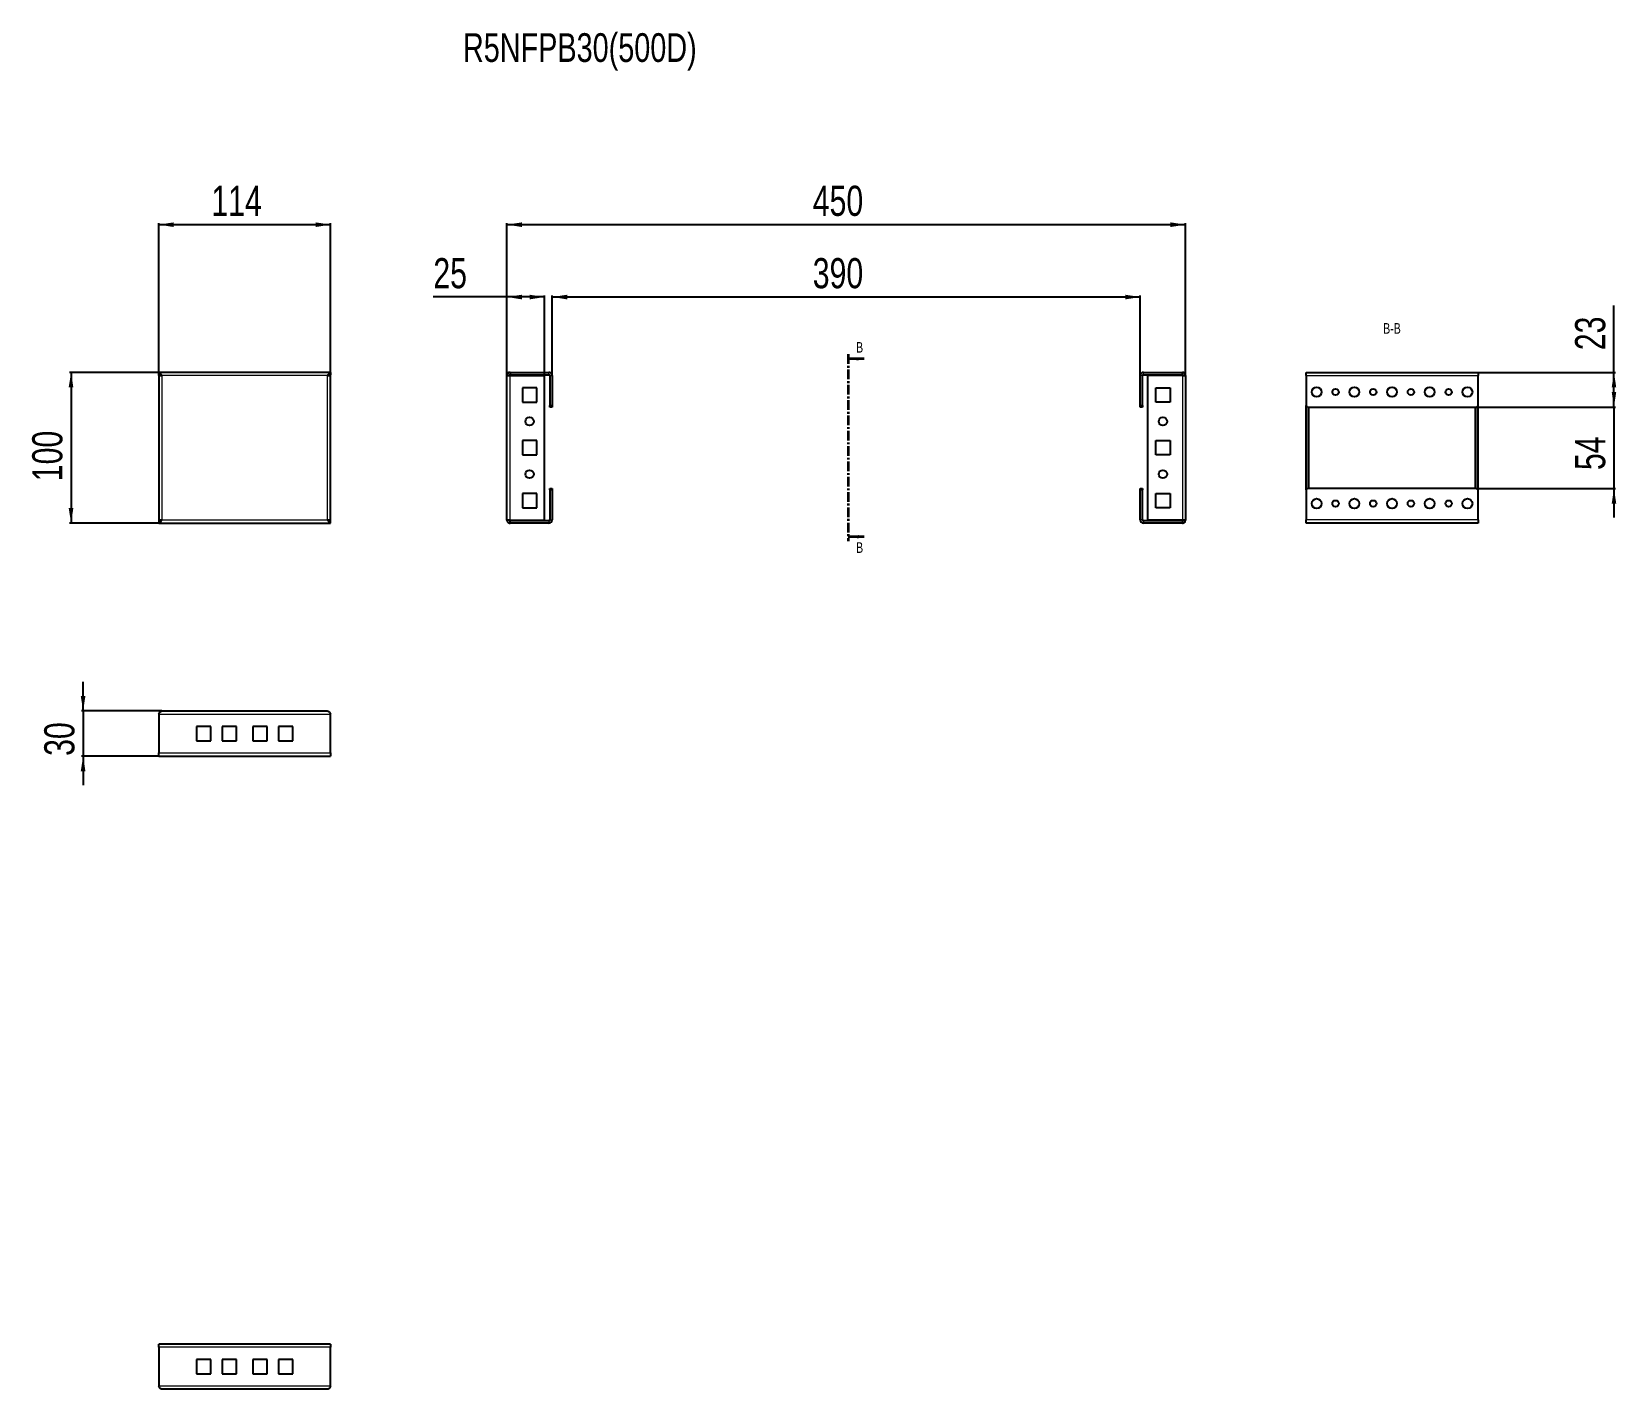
# Model space of a CAD drawing. Header units: millimetres. Extents: x 36 to 1087, y -342 to 559.
import ezdxf

# ---------------------------------------------------------------- set-up
doc = ezdxf.new("R2010")
doc.units = ezdxf.units.MM
doc.linetypes.add('CENTER', pattern=[10.16, 6.35, -1.27, 1.27, -1.27])
doc.layers.add('FORMAT', color=7, linetype='Continuous')
doc.styles.add('SLDTEXTSTYLE0', font='TXT', dxfattribs={"width": 0.75})
doc.dimstyles.new('SLDDIMSTYLE0', dxfattribs={"dimtxt": 20, "dimasz": 10, "dimexe": 0, "dimexo": 0.0625, "dimgap": 5, "dimtad": 2, "dimdec": 1, "dimrnd": 1e-09, "dimzin": 12, "dimdsep": 46, "dimtxsty": 'SLDTEXTSTYLE0', "dimsah": 1, "dimcen": 0.09, "dimadec": 0, "dimazin": 3, "dimtfac": 1, "dimtofl": 0, "dimtmove": 0, "dimatfit": 3, "dimfxl": 0, "dimfrac": 2, "dimtolj": 1, "dimtzin": 12, "dimarcsym": 0})
doc.dimstyles.new('SLDDIMSTYLE1', dxfattribs={"dimtxt": 20, "dimasz": 10, "dimexe": 0, "dimexo": 0.0625, "dimgap": 5, "dimtad": 2, "dimdec": 1, "dimrnd": 1e-09, "dimzin": 12, "dimdsep": 46, "dimtxsty": 'SLDTEXTSTYLE0', "dimsah": 1, "dimcen": 0.09, "dimadec": 0, "dimazin": 3, "dimtfac": 1, "dimtmove": 0, "dimatfit": 0, "dimfxl": 0, "dimfrac": 2, "dimtolj": 1, "dimtzin": 12, "dimarcsym": 0})

# ---------------------------------------------------------------- blocks, each defined once
blk = doc.blocks.new('_D')
at = {"layer": 'FORMAT'}
for p, q in [((120.2, 330.6), (120.2, 431.6)), ((234.2, 330.6), (234.2, 431.6)), ((120.2, 430.6), (234.2, 430.6))]:
    blk.add_line(p, q, dxfattribs=at)
for points in [[(120.2, 430.6), (130.2, 429), (130.2, 432.1)], [(234.2, 430.6), (224.2, 432.1), (224.2, 429)]]:
    blk.add_solid(points, dxfattribs=at)
at = {"layer": 'FORMAT', "insert": (155.1, 456.4), "char_height": 20, "attachment_point": 1, "style": 'SLDTEXTSTYLE0'}
blk.add_mtext('114', dxfattribs=at)
blk = doc.blocks.new('_D_1')
at = {"layer": 'FORMAT'}
for p, q in [((120.2, 332.6), (61.1, 332.6)), ((62.1, 332.6), (62.1, 232.6)), ((120.2, 232.6), (61.1, 232.6))]:
    blk.add_line(p, q, dxfattribs=at)
for points in [[(62.1, 332.6), (60.5, 322.6), (63.6, 322.6)], [(62.1, 232.6), (63.6, 242.6), (60.5, 242.6)]]:
    blk.add_solid(points, dxfattribs=at)
at = {"layer": 'FORMAT', "insert": (36.3, 260.4), "char_height": 20, "attachment_point": 1, "rotation": 90, "style": 'SLDTEXTSTYLE0'}
blk.add_mtext('100', dxfattribs=at)
blk = doc.blocks.new('_D_2')
at = {"layer": 'FORMAT'}
for p, q in [((351.1, 330.5), (351.1, 431.6)), ((801.1, 330.5), (801.1, 431.6)), ((351.1, 430.6), (801.1, 430.6))]:
    blk.add_line(p, q, dxfattribs=at)
for points in [[(351.1, 430.6), (361.1, 429), (361.1, 432.1)], [(801.1, 430.6), (791.1, 432.1), (791.1, 429)]]:
    blk.add_solid(points, dxfattribs=at)
at = {"layer": 'FORMAT', "insert": (553.9, 456.4), "char_height": 20, "attachment_point": 1, "style": 'SLDTEXTSTYLE0'}
blk.add_mtext('450', dxfattribs=at)
blk = doc.blocks.new('_D_3')
at = {"layer": 'FORMAT'}
for p, q in [((381.1, 330.5), (381.1, 383.6)), ((381.1, 382.6), (771.1, 382.6)), ((771.1, 330.5), (771.1, 383.6))]:
    blk.add_line(p, q, dxfattribs=at)
for points in [[(381.1, 382.6), (391.1, 381), (391.1, 384.1)], [(771.1, 382.6), (761.1, 384.1), (761.1, 381)]]:
    blk.add_solid(points, dxfattribs=at)
at = {"layer": 'FORMAT', "insert": (553.9, 408.4), "char_height": 20, "attachment_point": 1, "style": 'SLDTEXTSTYLE0'}
blk.add_mtext('390', dxfattribs=at)
blk = doc.blocks.new('_D_4')
at = {"layer": 'FORMAT'}
for p, q in [((351.1, 382.6), (302.3, 382.6)), ((351.1, 330.5), (351.1, 383.6)), ((376.1, 382.6), (351.1, 382.6)), ((376.1, 330.6), (376.1, 383.6))]:
    blk.add_line(p, q, dxfattribs=at)
for points in [[(351.1, 382.6), (361.1, 381), (361.1, 384.1)], [(376.1, 382.6), (366.1, 384.1), (366.1, 381)]]:
    blk.add_solid(points, dxfattribs=at)
at = {"layer": 'FORMAT', "insert": (302.3, 408.4), "char_height": 20, "attachment_point": 1, "style": 'SLDTEXTSTYLE0'}
blk.add_mtext('25', dxfattribs=at)
blk = doc.blocks.new('_D_5')
at = {"layer": 'FORMAT'}
for p, q in [((70.1, 108), (70.1, 127.3)), ((122.3, 108), (69.1, 108)), ((70.1, 108), (70.1, 78)), ((120.2, 78), (69.1, 78)), ((70.1, 78), (70.1, 58.8))]:
    blk.add_line(p, q, dxfattribs=at)
for points in [[(70.1, 108), (71.6, 118), (68.5, 118)], [(70.1, 78), (68.5, 68), (71.6, 68)]]:
    blk.add_solid(points, dxfattribs=at)
at = {"layer": 'FORMAT', "insert": (44.3, 78.2), "char_height": 20, "attachment_point": 1, "rotation": 90, "style": 'SLDTEXTSTYLE0'}
blk.add_mtext('30', dxfattribs=at)
blk = doc.blocks.new('_D_6')
at = {"layer": 'FORMAT'}
for p, q in [((1085.2, 309.6), (1085.2, 328.8)), ((994, 309.6), (1086.2, 309.6)), ((1085.2, 309.6), (1085.2, 255.6)), ((994, 255.6), (1086.2, 255.6)), ((1085.2, 255.6), (1085.2, 236.3))]:
    blk.add_line(p, q, dxfattribs=at)
for points in [[(1085.2, 309.6), (1086.7, 319.6), (1083.7, 319.6)], [(1085.2, 255.6), (1083.7, 245.6), (1086.7, 245.6)]]:
    blk.add_solid(points, dxfattribs=at)
at = {"layer": 'FORMAT', "insert": (1059.4, 267.8), "char_height": 20, "attachment_point": 1, "rotation": 90, "style": 'SLDTEXTSTYLE0'}
blk.add_mtext('54', dxfattribs=at)
blk = doc.blocks.new('_D_7')
at = {"layer": 'FORMAT'}
for p, q in [((1085.2, 332.6), (1085.2, 376.9)), ((995, 332.6), (1086.2, 332.6)), ((1085.2, 309.6), (1085.2, 332.6)), ((994, 309.6), (1086.2, 309.6))]:
    blk.add_line(p, q, dxfattribs=at)
for points in [[(1085.2, 332.6), (1083.7, 322.6), (1086.7, 322.6)], [(1085.2, 309.6), (1086.7, 319.6), (1083.7, 319.6)]]:
    blk.add_solid(points, dxfattribs=at)
at = {"layer": 'FORMAT', "insert": (1059.4, 347.3), "char_height": 20, "attachment_point": 1, "rotation": 90, "style": 'SLDTEXTSTYLE0'}
blk.add_mtext('23', dxfattribs=at)

msp = doc.modelspace()

# ---------------------------------------------------------------- linework, layer by layer
at = {"color": 7, "linetype": 'CENTER', "lineweight": 35}
msp.add_line((577.38, 344.57), (577.38, 220.56), dxfattribs=at)
at = {"color": 7, "linetype": 'Continuous', "lineweight": 35}
for p, q in [((588.02, 341.57), (577.38, 341.57)), ((588.02, 223.56), (577.38, 223.56))]:
    msp.add_line(p, q, dxfattribs=at)
at = {"color": 7, "linetype": 'Continuous', "lineweight": 25}
for p, q in [((234.22, 332.57), (120.22, 332.57)), ((120.22, 331.07), (120.22, 332.57)), ((120.22, 331.07), (120.22, 330.57)), ((120.22, 330.57), (120.22, 234.57)), ((120.22, 330.57), (121.72, 330.57)), ((234.22, 330.57), (232.72, 330.57)), ((234.22, 332.57), (234.22, 331.07)), ((234.22, 330.57), (234.22, 331.07)), ((234.22, 234.57), (234.22, 330.57)), ((351.09, 234.67), (351.09, 330.47)), ((353.19, 332.57), (353.19, 331.07)), ((353.19, 332.57), (378.99, 332.57)), ((353.19, 331.07), (378.99, 331.07)), ((353.19, 330.57), (376.09, 330.57)), ((376.09, 234.57), (376.09, 330.57)), ((379.59, 330.47), (379.59, 310.57)), ((381.09, 330.47), (381.09, 310.57)), ((771.09, 310.57), (771.09, 330.47)), ((772.59, 310.57), (772.59, 330.47)), ((773.19, 332.57), (798.99, 332.57)), ((773.19, 331.07), (798.99, 331.07)), ((776.09, 234.57), (776.09, 330.57)), ((798.99, 330.57), (776.09, 330.57)), ((798.99, 331.07), (798.99, 332.57)), ((801.09, 330.47), (801.09, 234.67)), ((881.04, 332.57), (995.04, 332.57)), ((881.04, 330.47), (881.04, 332.57)), ((881.04, 330.47), (881.04, 310.57)), ((995.04, 332.57), (995.04, 330.47)), ((995.04, 310.57), (995.04, 330.47)), ((361.34, 322.32), (361.34, 312.82)), ((370.84, 322.32), (361.34, 322.32)), ((370.84, 312.82), (370.84, 322.32)), ((781.34, 322.32), (790.84, 322.32)), ((781.34, 312.82), (781.34, 322.32)), ((790.84, 322.32), (790.84, 312.82)), ((361.34, 312.82), (370.84, 312.82)), ((379.59, 310.57), (381.09, 310.57)), ((379.59, 309.57), (379.59, 310.57)), ((381.09, 309.57), (379.59, 309.57)), ((381.09, 310.57), (381.09, 309.57)), ((771.09, 310.57), (772.59, 310.57)), ((771.09, 309.57), (771.09, 310.57)), ((772.59, 309.57), (771.09, 309.57)), ((772.59, 310.57), (772.59, 309.57)), ((790.84, 312.82), (781.34, 312.82)), ((881.04, 310.57), (882.04, 309.57)), ((881.04, 254.57), (881.04, 310.57)), ((882.04, 309.57), (994.04, 309.57)), ((882.54, 255.57), (882.54, 309.57)), ((993.54, 255.57), (993.54, 309.57)), ((994.04, 309.57), (995.04, 310.57)), ((995.04, 254.57), (995.04, 310.57)), ((361.34, 287.32), (361.34, 277.82)), ((370.84, 287.32), (361.34, 287.32)), ((370.84, 277.82), (370.84, 287.32)), ((781.34, 287.32), (790.84, 287.32)), ((781.34, 277.82), (781.34, 287.32)), ((790.84, 287.32), (790.84, 277.82)), ((361.34, 277.82), (370.84, 277.82)), ((790.84, 277.82), (781.34, 277.82)), ((370.84, 252.32), (361.34, 252.32)), ((361.34, 252.32), (361.34, 242.82)), ((370.84, 242.82), (370.84, 252.32)), ((379.59, 254.57), (379.59, 255.57)), ((379.59, 255.57), (381.09, 255.57)), ((379.59, 254.57), (379.59, 234.67)), ((381.09, 254.57), (379.59, 254.57)), ((381.09, 255.57), (381.09, 254.57)), ((381.09, 254.57), (381.09, 234.67)), ((771.09, 255.57), (772.59, 255.57)), ((771.09, 254.57), (771.09, 255.57)), ((771.09, 234.67), (771.09, 254.57)), ((772.59, 254.57), (771.09, 254.57)), ((772.59, 255.57), (772.59, 254.57)), ((772.59, 234.67), (772.59, 254.57)), ((781.34, 252.32), (790.84, 252.32)), ((781.34, 242.82), (781.34, 252.32)), ((790.84, 252.32), (790.84, 242.82)), ((882.04, 255.57), (881.04, 254.57)), ((881.04, 254.57), (881.04, 234.67)), ((994.04, 255.57), (882.04, 255.57)), ((995.04, 254.57), (994.04, 255.57)), ((995.04, 234.67), (995.04, 254.57)), ((361.34, 242.82), (370.84, 242.82)), ((790.84, 242.82), (781.34, 242.82)), ((121.72, 234.57), (120.22, 234.57)), ((120.22, 234.57), (120.22, 234.07)), ((120.22, 234.07), (120.22, 232.57)), ((120.22, 232.57), (234.22, 232.57)), ((232.72, 234.57), (234.22, 234.57)), ((234.22, 234.07), (234.22, 234.57)), ((234.22, 232.57), (234.22, 234.07)), ((353.19, 234.57), (376.09, 234.57)), ((353.19, 232.57), (353.19, 234.07)), ((378.99, 234.07), (353.19, 234.07)), ((378.99, 232.57), (353.19, 232.57)), ((798.99, 234.07), (773.19, 234.07)), ((798.99, 232.57), (773.19, 232.57)), ((798.99, 234.57), (776.09, 234.57)), ((798.99, 234.07), (798.99, 232.57)), ((881.04, 232.57), (881.04, 234.67)), ((995.04, 232.57), (881.04, 232.57)), ((995.04, 234.67), (995.04, 232.57)), ((120.22, 105.92), (120.22, 80.12)), ((122.32, 108.02), (232.12, 108.02)), ((234.22, 80.12), (234.22, 105.92)), ((145.22, 97.77), (145.22, 88.27)), ((154.72, 97.77), (145.22, 97.77)), ((154.72, 88.27), (154.72, 97.77)), ((162.37, 97.77), (162.37, 88.27)), ((171.87, 97.77), (162.37, 97.77)), ((171.87, 88.27), (171.87, 97.77)), ((182.57, 97.77), (182.57, 88.27)), ((192.07, 97.77), (182.57, 97.77)), ((192.07, 88.27), (192.07, 97.77)), ((199.72, 97.77), (199.72, 88.27)), ((209.22, 97.77), (199.72, 97.77)), ((209.22, 88.27), (209.22, 97.77)), ((145.22, 88.27), (154.72, 88.27)), ((162.37, 88.27), (171.87, 88.27)), ((182.57, 88.27), (192.07, 88.27)), ((199.72, 88.27), (209.22, 88.27)), ((120.22, 78.02), (120.22, 80.12)), ((120.22, 78.02), (234.22, 78.02)), ((234.22, 80.12), (234.22, 78.02)), ((234.22, -311.98), (120.22, -311.98)), ((120.22, -314.08), (120.22, -311.98)), ((120.22, -314.08), (120.22, -339.88)), ((234.22, -311.98), (234.22, -314.08)), ((234.22, -339.88), (234.22, -314.08)), ((154.72, -322.23), (145.22, -322.23)), ((145.22, -322.23), (145.22, -331.73)), ((154.72, -331.73), (154.72, -322.23)), ((171.87, -322.23), (162.37, -322.23)), ((162.37, -322.23), (162.37, -331.73)), ((171.87, -331.73), (171.87, -322.23)), ((192.07, -322.23), (182.57, -322.23)), ((182.57, -322.23), (182.57, -331.73)), ((192.07, -331.73), (192.07, -322.23)), ((209.22, -322.23), (199.72, -322.23)), ((199.72, -322.23), (199.72, -331.73)), ((209.22, -331.73), (209.22, -322.23)), ((145.22, -331.73), (154.72, -331.73)), ((162.37, -331.73), (171.87, -331.73)), ((182.57, -331.73), (192.07, -331.73)), ((199.72, -331.73), (209.22, -331.73)), ((232.12, -341.98), (122.32, -341.98))]:
    msp.add_line(p, q, dxfattribs=at)
at = {"color": 8, "linetype": 'Continuous', "lineweight": 18}
for p, q in [((232.12, 330.47), (122.32, 330.47)), ((122.32, 330.47), (122.32, 234.67)), ((232.12, 234.67), (232.12, 330.47)), ((353.19, 234.57), (353.19, 330.57)), ((378.99, 331.07), (378.99, 332.57)), ((379.59, 330.47), (381.09, 330.47)), ((772.59, 330.47), (771.09, 330.47)), ((773.19, 331.07), (773.19, 332.57)), ((798.99, 330.57), (798.99, 234.57)), ((881.04, 330.47), (995.04, 330.47)), ((883.14, 255.57), (883.14, 309.57)), ((992.94, 309.57), (992.94, 255.57)), ((122.32, 234.67), (232.12, 234.67)), ((378.99, 234.07), (378.99, 232.57)), ((379.59, 234.67), (381.09, 234.67)), ((772.59, 234.67), (771.09, 234.67)), ((773.19, 234.07), (773.19, 232.57)), ((995.04, 234.67), (881.04, 234.67)), ((120.22, 105.92), (234.22, 105.92)), ((120.22, 80.12), (234.22, 80.12)), ((234.22, -314.08), (120.22, -314.08)), ((234.22, -339.88), (120.22, -339.88))]:
    msp.add_line(p, q, dxfattribs=at)
at = {"color": 7, "linetype": 'Continuous', "lineweight": 25}
for centre, radius in [((888.04, 319.57), 3.25), ((900.54, 319.57), 2.1), ((913.04, 319.57), 3.25), ((925.54, 319.57), 2.1), ((938.04, 319.57), 3.25), ((950.54, 319.57), 2.1), ((963.04, 319.57), 3.25), ((975.54, 319.57), 2.1), ((988.04, 319.57), 3.25), ((366.09, 300.07), 2.75), ((786.09, 300.07), 2.75), ((366.09, 265.07), 2.75), ((786.09, 265.07), 2.75), ((888.04, 245.57), 3.25), ((900.54, 245.57), 2.1), ((913.04, 245.57), 3.25), ((925.54, 245.57), 2.1), ((938.04, 245.57), 3.25), ((950.54, 245.57), 2.1), ((963.04, 245.57), 3.25), ((975.54, 245.57), 2.1), ((988.04, 245.57), 3.25)]:
    msp.add_circle(centre, radius, dxfattribs=at)
for centre, radius, start, end in [((378.99, 330.47), 2.1, 0, 90), ((378.99, 330.47), 0.6, 0, 90), ((773.19, 330.47), 2.1, 90, 180), ((773.19, 330.47), 0.6, 90, 180), ((378.99, 234.67), 2.1, 270, 0), ((378.99, 234.67), 0.6, 270, 360), ((773.19, 234.67), 2.1, 180, 270), ((773.19, 234.67), 0.6, 180, 270)]:
    msp.add_arc(centre, radius, start, end, dxfattribs=at)
for points, knots in [([(122.32, 330.47), (122.14, 330.75), (121.78, 331.31), (121.25, 332.01), (120.73, 332.48), (120.38, 332.54), (120.22, 332.57)], [0, 0, 0, 0, 0.2547527, 0.5096447, 0.7645377, 1, 1, 1, 1]), ([(122.32, 330.47), (122.14, 330.55), (121.77, 330.71), (121.08, 330.98), (120.56, 331.03), (120.22, 331.07)], [0, 0, 0, 0, 0.2598775, 0.5197391, 1, 1, 1, 1]), ([(801.09, 330.47), (801.06, 330.75), (800.99, 331.31), (800.49, 332.01), (799.79, 332.48), (799.25, 332.54), (798.99, 332.57)], [0, 0, 0, 0, 0.2547527, 0.5096447, 0.7645377, 1, 1, 1, 1]), ([(799.59, 330.47), (799.58, 330.55), (799.56, 330.71), (799.37, 330.98), (799.14, 331.03), (798.99, 331.07)], [0, 0, 0, 0, 0.2598775, 0.5197391, 1, 1, 1, 1]), ([(232.12, 108.02), (232.3, 107.99), (232.65, 107.92), (233.19, 107.42), (233.71, 106.72), (234.06, 106.18), (234.22, 105.92)], [0, 0, 0, 0, 0.2547527, 0.5096447, 0.7645377, 1, 1, 1, 1]), ([(122.32, -341.98), (122.14, -341.95), (121.78, -341.88), (121.25, -341.38), (120.73, -340.68), (120.38, -340.14), (120.22, -339.88)], [0, 0, 0, 0, 0.2547527, 0.5096447, 0.7645377, 1, 1, 1, 1])]:
    msp.add_open_spline(points, degree=3, knots=knots, dxfattribs=at)
for points in [[(120.22, 330.57), (120.25, 330.56), (120.31, 330.54), (120.8, 330.52), (121.49, 330.49), (122.04, 330.47), (122.32, 330.47)], [(234.22, 332.57), (234.04, 332.53), (233.69, 332.47), (233.17, 331.99), (232.64, 331.29), (232.29, 330.74), (232.12, 330.47)], [(234.22, 331.07), (233.87, 331.03), (233.17, 330.95), (232.47, 330.63), (232.12, 330.47)], [(232.12, 330.47), (232.39, 330.47), (232.95, 330.49), (233.64, 330.52), (234.13, 330.54), (234.19, 330.56), (234.22, 330.57)], [(353.19, 332.57), (352.92, 332.53), (352.37, 332.47), (351.67, 331.99), (351.19, 331.29), (351.12, 330.74), (351.09, 330.47)], [(351.09, 330.47), (351.12, 330.47), (351.19, 330.49), (351.67, 330.52), (352.37, 330.54), (352.92, 330.56), (353.19, 330.57)], [(353.19, 331.07), (353.03, 331.03), (352.7, 330.95), (352.63, 330.63), (352.59, 330.47)], [(798.99, 330.57), (799.27, 330.56), (799.82, 330.54), (800.51, 330.52), (801, 330.49), (801.06, 330.47), (801.09, 330.47)], [(120.22, 234.07), (120.57, 234.1), (121.27, 234.18), (121.97, 234.5), (122.32, 234.67)], [(120.22, 232.57), (120.39, 232.6), (120.74, 232.66), (121.27, 233.15), (121.79, 233.84), (122.14, 234.39), (122.32, 234.67)], [(122.32, 234.67), (122.04, 234.66), (121.49, 234.64), (120.8, 234.62), (120.31, 234.59), (120.25, 234.57), (120.22, 234.57)], [(232.12, 234.67), (232.29, 234.39), (232.64, 233.84), (233.17, 233.15), (233.69, 232.66), (234.04, 232.6), (234.22, 232.57)], [(232.12, 234.67), (232.47, 234.5), (233.17, 234.18), (233.87, 234.1), (234.22, 234.07)], [(234.22, 234.57), (234.19, 234.57), (234.13, 234.59), (233.64, 234.62), (232.95, 234.64), (232.39, 234.66), (232.12, 234.67)], [(353.19, 234.57), (352.92, 234.57), (352.37, 234.59), (351.67, 234.62), (351.19, 234.64), (351.12, 234.66), (351.09, 234.67)], [(351.09, 234.67), (351.12, 234.39), (351.19, 233.84), (351.67, 233.15), (352.37, 232.66), (352.92, 232.6), (353.19, 232.57)], [(352.59, 234.67), (352.63, 234.5), (352.7, 234.18), (353.03, 234.1), (353.19, 234.07)], [(801.09, 234.67), (801.06, 234.66), (801, 234.64), (800.51, 234.62), (799.82, 234.59), (799.27, 234.57), (798.99, 234.57)], [(798.99, 234.07), (799.15, 234.1), (799.48, 234.18), (799.55, 234.5), (799.59, 234.67)], [(798.99, 232.57), (799.27, 232.6), (799.82, 232.66), (800.51, 233.15), (801, 233.84), (801.06, 234.39), (801.09, 234.67)], [(120.22, 105.92), (120.39, 106.19), (120.74, 106.75), (121.27, 107.44), (121.79, 107.92), (122.14, 107.99), (122.32, 108.02)], [(234.22, -339.88), (234.04, -340.16), (233.69, -340.71), (233.17, -341.4), (232.64, -341.89), (232.29, -341.95), (232.12, -341.98)]]:
    msp.add_open_spline(points, degree=3, dxfattribs=at)
at = {"color": 7, "linetype": 'Continuous', "lineweight": 35}
for points in [[(577.38, 341.57), (584.38, 340.45), (584.38, 342.69)], [(577.38, 223.56), (584.38, 222.44), (584.38, 224.68)]]:
    msp.add_solid(points, dxfattribs=at)

# ---------------------------------------------------------------- texts
at = {"color": 7, "linetype": 'Continuous', "char_height": 7, "attachment_point": 1, "style": 'SLDTEXTSTYLE0'}
for insert in [(582.65, 352.68), (582.65, 219.86)]:
    msp.add_mtext('B', dxfattribs=dict(at, insert=insert))
at = {"layer": 'FORMAT', "style": 'SLDTEXTSTYLE0'}
for s, insert, char_height, attachment_point in [('R5NFPB30(500D)', (321.94, 557.57), 19.05, 1), ('B-B', (937.99, 365.26), 7, 2)]:
    msp.add_mtext(s, dxfattribs=dict(at, insert=insert, char_height=char_height, attachment_point=attachment_point))

# ---------------------------------------------------------------- dimensions: what is measured, and where the dimension line sits
at = {"layer": 'FORMAT'}
for base, p1, p2, picture, middle in [((234.22, 430.57), (120.22, 330.57), (234.22, 330.57), '_D', (177.22, 430.57)), ((801.09, 430.57), (351.09, 330.47), (801.09, 330.47), '_D_2', (576.09, 430.57)), ((351.09, 382.57), (376.09, 330.57), (351.09, 330.47), '_D_4', (317.09, 382.57))]:
    dim = msp.add_linear_dim(base=base, p1=p1, p2=p2, dimstyle='SLDDIMSTYLE0', dxfattribs=at)
    dim.commit()
    dim.dimension.update_dxf_attribs({"geometry": picture, "text_midpoint": middle, "dimtype": 160})
for base, p1, p2, angle, dimstyle, picture, middle in [((771.09, 382.57), (381.09, 330.47), (771.09, 330.47), 0, 'SLDDIMSTYLE0', '_D_3', (576.09, 382.57)), ((1085.2, 332.57), (994.04, 309.57), (995.04, 332.57), 90, 'SLDDIMSTYLE0', '_D_7', (1085.2, 362.11)), ((62.05, 232.57), (120.22, 332.57), (120.22, 232.57), 90, 'SLDDIMSTYLE0', '_D_1', (62.05, 282.57)), ((1085.2, 255.57), (994.04, 309.57), (994.04, 255.57), 90, 'SLDDIMSTYLE1', '_D_6', (1085.2, 282.57)), ((70.05, 78.02), (122.32, 108.02), (120.22, 78.02), 90, 'SLDDIMSTYLE1', '_D_5', (70.05, 93.02))]:
    dim = msp.add_linear_dim(base=base, p1=p1, p2=p2, angle=angle, dimstyle=dimstyle, dxfattribs=at)
    dim.commit()
    dim.dimension.update_dxf_attribs({"geometry": picture, "text_midpoint": middle, "dimtype": 160})

doc.saveas('drawing.dxf')
